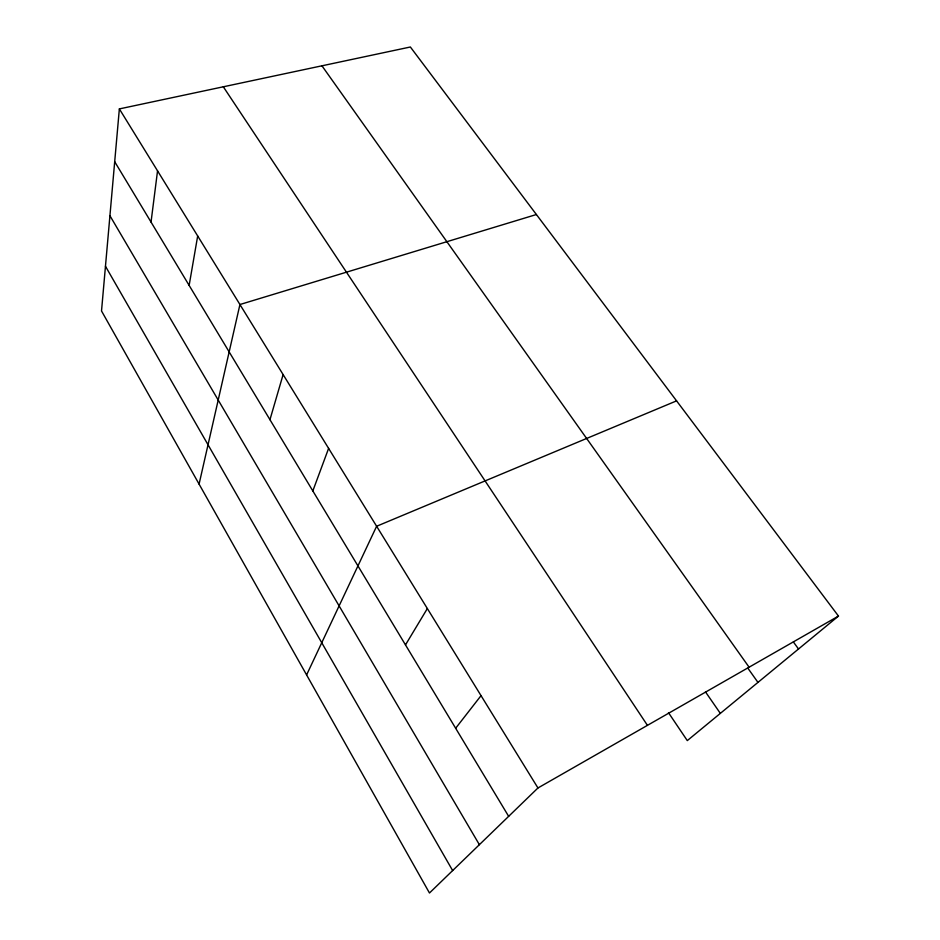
<?xml version="1.0" encoding="UTF-8"?>
<svg xmlns="http://www.w3.org/2000/svg" width="940" height="940" viewBox="0 0 940 940"><rect width="100%" height="100%" fill="white"/><g stroke="black" fill="none" stroke-linecap="round" stroke-linejoin="round"><path stroke-width="1.41" d="M119.356 108.911L101.52 310.964L429.474 893L537.95 787.979L838.48 616.076L410.369 47L119.356 108.911L537.95 787.979M151.035 222.087L157.544 170.868M189.14 285.408L197.682 235.987M199.08 484.112L239.935 304.525L536.399 214.52M269.956 419.687L283.116 374.578M312.832 490.939L328.612 448.38M306.593 674.92L376.623 526.259L676.577 400.863M405.481 644.911L427.348 608.556M455.642 728.265L481.033 695.647M838.48 616.076L687.293 740.602L668.469 712.661M793.384 641.973L798.518 648.988M321.95 65.812L749.098 667.2M747.899 668.234L757.957 682.393M705.493 691.887L720.334 713.378M223.321 86.797L647.437 725.351M114.692 161.692L508.657 816.343M109.933 215.73L479.377 844.684M105.468 266.255L452.645 870.569"/></g></svg>
